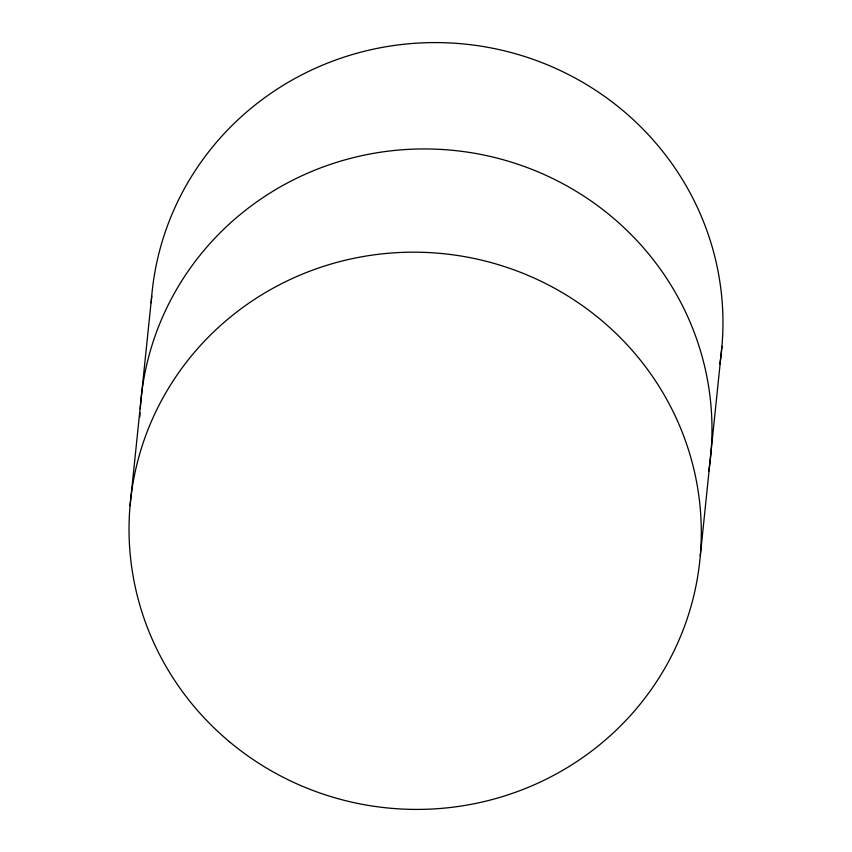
<?xml version="1.0" encoding="UTF-8"?>
<svg xmlns="http://www.w3.org/2000/svg" width="852" height="852" viewBox="0 0 852 852"><rect width="100%" height="100%" fill="white"/><g stroke="black" fill="none" stroke-linecap="round" stroke-linejoin="round"><path stroke-width="1.28" d="M130.058 505.715L151.72 296.134M700.28 555.866L721.942 346.285M140.25 408.843A286.219 278.54 5.9 0 1 456.363 150.697A286.219 278.54 5.9 0 1 708.672 471.316M139.856 416.788A286.219 278.54 5.9 0 1 140.026 412.815M151.219 302.758A286.219 278.54 5.9 0 1 466.928 44.293A286.219 278.54 5.9 0 1 719.748 364.39M229.444 741.741A286.219 278.54 5.9 0 0 696.542 582.949A286.219 278.54 5.9 0 0 319.521 267.688A286.219 278.54 5.9 0 0 229.444 741.741"/></g></svg>
